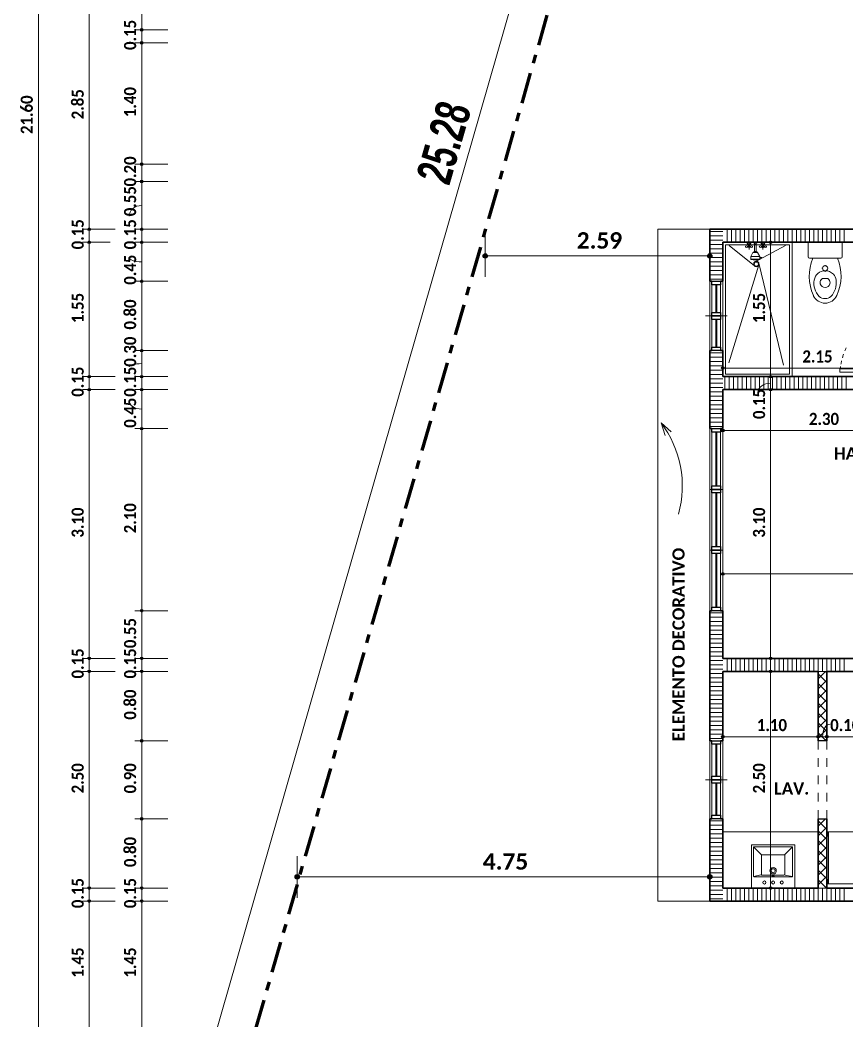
# Model space of a CAD drawing. Header units: metres. Extents: x -144 to 1000, y -717 to 29.
# Drawn here: x 773.58 to 783.11, y -569.41 to -557.86 of the extents above; entities that cross this region are included whole.
import ezdxf

# ---------------------------------------------------------------- set-up
doc = ezdxf.new("R2010")
doc.units = ezdxf.units.M
for name, pattern in [('Basculante', [0.11625, 0.075, -0.04125]), ('Dash Dot 3_16_', [0.595313, 0.357187, -0.119063, 0, -0.119063]), ('Derribado', [0.36, 0.24, -0.12])]:
    doc.linetypes.add(name, pattern=pattern)
doc.layers.get('0').update_dxf_attribs({"color": 1})
for name, color, linetype, lineweight in [('A-ANNO-DIMS', 1, 'Continuous', 9), ('A-DETL', 1, 'Continuous', 9), ('A-DETL-GENF', 1, 'Continuous', 9), ('A-DETL-MEDM', 1, 'Continuous', 30), ('A-DOOR', 1, 'Continuous', 9), ('A-FLOR', 2, 'Continuous', 9), ('A-GLAZ', 1, 'Continuous', 9), ('A-WALL', 4, 'Continuous', 9), ('G-ANNO-TEXT', 2, 'Continuous', 9), ('I-FURN', 2, 'Continuous', 9), ('P-SANR-FIXT', 1, 'Continuous', 9)]:
    doc.layers.add(name, color=color, linetype=linetype, lineweight=lineweight)
doc.layers.add('A-WALL-PATT', color=7, linetype='Continuous', lineweight=35, true_color=0x9c9c9c)
doc.styles.add('Britannic Bold_B_1', font='', dxfattribs={"width": 0.7, "height": 0.4})
doc.styles.add('Calibri_B', font='calibrib.ttf', dxfattribs={"height": 0.165})
doc.styles.add('Calibri_B_3', font='calibrib.ttf', dxfattribs={"height": 0.15})
doc.styles.add('Calibri_B_6', font='calibrib.ttf', dxfattribs={"width": 0.9})
doc.styles.get('Britannic Bold_B_1').set_extended_font_data('Britannic Bold', bold=True)

# ---------------------------------------------------------------- blocks, each defined once
blk = doc.blocks.new('G')
at = {"layer": 'A-ANNO-DIMS', "lineweight": 25}
h = blk.add_hatch(color=256, dxfattribs=at)
edge = h.paths.add_edge_path()
edge.add_arc((769.574, -501.469), 0.015, 0, 360)
h = blk.add_hatch(color=256, dxfattribs=at)
edge = h.paths.add_edge_path()
edge.add_arc((769.574, -501.469), 0.015, 0, 360)
h = blk.add_hatch(color=256, dxfattribs=at)
edge = h.paths.add_edge_path()
edge.add_arc((769.574, -501.619), 0.015, 0, 360)
h = blk.add_hatch(color=256, dxfattribs=at)
edge = h.paths.add_edge_path()
edge.add_arc((769.574, -501.619), 0.015, 0, 360)
h = blk.add_hatch(color=256, dxfattribs=at)
edge = h.paths.add_edge_path()
edge.add_arc((769.574, -503.019), 0.015, 0, 360)
h = blk.add_hatch(color=256, dxfattribs=at)
edge = h.paths.add_edge_path()
edge.add_arc((769.574, -503.019), 0.015, 0, 360)
h = blk.add_hatch(color=256, dxfattribs=at)
edge = h.paths.add_edge_path()
edge.add_arc((769.574, -503.219), 0.015, 0, 360)
h = blk.add_hatch(color=256, dxfattribs=at)
edge = h.paths.add_edge_path()
edge.add_arc((769.574, -503.219), 0.015, 0, 360)
h = blk.add_hatch(color=256, dxfattribs=at)
edge = h.paths.add_edge_path()
edge.add_arc((768.97, -503.769), 0.015, 0, 360)
h = blk.add_hatch(color=256, dxfattribs=at)
edge = h.paths.add_edge_path()
edge.add_arc((768.97, -503.769), 0.015, 0, 360)
h = blk.add_hatch(color=256, dxfattribs=at)
edge = h.paths.add_edge_path()
edge.add_arc((769.574, -503.769), 0.015, 0, 360)
h = blk.add_hatch(color=256, dxfattribs=at)
edge = h.paths.add_edge_path()
edge.add_arc((769.574, -503.769), 0.015, 0, 360)
h = blk.add_hatch(color=256, dxfattribs=at)
edge = h.paths.add_edge_path()
edge.add_arc((768.97, -503.919), 0.015, 0, 360)
h = blk.add_hatch(color=256, dxfattribs=at)
edge = h.paths.add_edge_path()
edge.add_arc((768.97, -503.919), 0.015, 0, 360)
h = blk.add_hatch(color=256, dxfattribs=at)
edge = h.paths.add_edge_path()
edge.add_arc((769.574, -503.919), 0.015, 0, 360)
h = blk.add_hatch(color=256, dxfattribs=at)
edge = h.paths.add_edge_path()
edge.add_arc((769.574, -503.919), 0.015, 0, 360)
h = blk.add_hatch(color=256, dxfattribs=at)
edge = h.paths.add_edge_path()
edge.add_arc((776.823, -503.919), 0.015, 0, 360)
at = {"layer": 'A-ANNO-DIMS', "lineweight": 25, "true_color": 0x0000ff}
h = blk.add_hatch(color=5, dxfattribs=at)
edge = h.paths.add_edge_path()
edge.add_arc((773.533, -504.076), 0.025, 0, 360)
h = blk.add_hatch(color=5, dxfattribs=at)
edge = h.paths.add_edge_path()
edge.add_arc((776.121, -504.076), 0.025, 0, 360)
at = {"layer": 'A-ANNO-DIMS', "lineweight": 25}
h = blk.add_hatch(color=256, dxfattribs=at)
edge = h.paths.add_edge_path()
edge.add_arc((769.574, -504.369), 0.015, 0, 360)
h = blk.add_hatch(color=256, dxfattribs=at)
edge = h.paths.add_edge_path()
edge.add_arc((769.574, -504.369), 0.015, 0, 360)
h = blk.add_hatch(color=256, dxfattribs=at)
edge = h.paths.add_edge_path()
edge.add_arc((769.574, -505.169), 0.015, 0, 360)
h = blk.add_hatch(color=256, dxfattribs=at)
edge = h.paths.add_edge_path()
edge.add_arc((769.574, -505.169), 0.015, 0, 360)
h = blk.add_hatch(color=256, dxfattribs=at)
edge = h.paths.add_edge_path()
edge.add_arc((776.271, -505.37), 0.015, 0, 360)
h = blk.add_hatch(color=256, dxfattribs=at)
edge = h.paths.add_edge_path()
edge.add_arc((768.97, -505.469), 0.015, 0, 360)
h = blk.add_hatch(color=256, dxfattribs=at)
edge = h.paths.add_edge_path()
edge.add_arc((768.97, -505.469), 0.015, 0, 360)
h = blk.add_hatch(color=256, dxfattribs=at)
edge = h.paths.add_edge_path()
edge.add_arc((769.574, -505.469), 0.015, 0, 360)
h = blk.add_hatch(color=256, dxfattribs=at)
edge = h.paths.add_edge_path()
edge.add_arc((769.574, -505.469), 0.015, 0, 360)
h = blk.add_hatch(color=256, dxfattribs=at)
edge = h.paths.add_edge_path()
edge.add_arc((776.823, -505.469), 0.015, 0, 360)
h = blk.add_hatch(color=256, dxfattribs=at)
edge = h.paths.add_edge_path()
edge.add_arc((776.823, -505.469), 0.015, 0, 360)
h = blk.add_hatch(color=256, dxfattribs=at)
edge = h.paths.add_edge_path()
edge.add_arc((768.97, -505.619), 0.015, 0, 360)
h = blk.add_hatch(color=256, dxfattribs=at)
edge = h.paths.add_edge_path()
edge.add_arc((768.97, -505.619), 0.015, 0, 360)
h = blk.add_hatch(color=256, dxfattribs=at)
edge = h.paths.add_edge_path()
edge.add_arc((769.574, -505.619), 0.015, 0, 360)
h = blk.add_hatch(color=256, dxfattribs=at)
edge = h.paths.add_edge_path()
edge.add_arc((769.574, -505.619), 0.015, 0, 360)
h = blk.add_hatch(color=256, dxfattribs=at)
edge = h.paths.add_edge_path()
edge.add_arc((776.823, -505.619), 0.015, 0, 360)
h = blk.add_hatch(color=256, dxfattribs=at)
edge = h.paths.add_edge_path()
edge.add_arc((776.823, -505.619), 0.015, 0, 360)
h = blk.add_hatch(color=256, dxfattribs=at)
edge = h.paths.add_edge_path()
edge.add_arc((769.574, -506.069), 0.015, 0, 360)
h = blk.add_hatch(color=256, dxfattribs=at)
edge = h.paths.add_edge_path()
edge.add_arc((769.574, -506.069), 0.015, 0, 360)
h = blk.add_hatch(color=256, dxfattribs=at)
edge = h.paths.add_edge_path()
edge.add_arc((776.271, -506.091), 0.015, 0, 360)
h = blk.add_hatch(color=256, dxfattribs=at)
edge = h.paths.add_edge_path()
edge.add_arc((776.271, -507.745), 0.015, 0, 360)
h = blk.add_hatch(color=256, dxfattribs=at)
edge = h.paths.add_edge_path()
edge.add_arc((769.574, -508.169), 0.015, 0, 360)
h = blk.add_hatch(color=256, dxfattribs=at)
edge = h.paths.add_edge_path()
edge.add_arc((769.574, -508.169), 0.015, 0, 360)
h = blk.add_hatch(color=256, dxfattribs=at)
edge = h.paths.add_edge_path()
edge.add_arc((768.97, -508.719), 0.015, 0, 360)
h = blk.add_hatch(color=256, dxfattribs=at)
edge = h.paths.add_edge_path()
edge.add_arc((768.97, -508.719), 0.015, 0, 360)
h = blk.add_hatch(color=256, dxfattribs=at)
edge = h.paths.add_edge_path()
edge.add_arc((769.574, -508.719), 0.015, 0, 360)
h = blk.add_hatch(color=256, dxfattribs=at)
edge = h.paths.add_edge_path()
edge.add_arc((769.574, -508.719), 0.015, 0, 360)
h = blk.add_hatch(color=256, dxfattribs=at)
edge = h.paths.add_edge_path()
edge.add_arc((776.823, -508.719), 0.015, 0, 360)
h = blk.add_hatch(color=256, dxfattribs=at)
edge = h.paths.add_edge_path()
edge.add_arc((768.97, -508.869), 0.015, 0, 360)
h = blk.add_hatch(color=256, dxfattribs=at)
edge = h.paths.add_edge_path()
edge.add_arc((768.97, -508.869), 0.015, 0, 360)
h = blk.add_hatch(color=256, dxfattribs=at)
edge = h.paths.add_edge_path()
edge.add_arc((769.574, -508.869), 0.015, 0, 360)
h = blk.add_hatch(color=256, dxfattribs=at)
edge = h.paths.add_edge_path()
edge.add_arc((769.574, -508.869), 0.015, 0, 360)
h = blk.add_hatch(color=256, dxfattribs=at)
edge = h.paths.add_edge_path()
edge.add_arc((776.823, -508.869), 0.015, 0, 360)
h = blk.add_hatch(color=256, dxfattribs=at)
edge = h.paths.add_edge_path()
edge.add_arc((776.271, -509.622), 0.015, 0, 360)
h = blk.add_hatch(color=256, dxfattribs=at)
edge = h.paths.add_edge_path()
edge.add_arc((777.371, -509.622), 0.015, 0, 360)
h = blk.add_hatch(color=256, dxfattribs=at)
edge = h.paths.add_edge_path()
edge.add_arc((777.371, -509.622), 0.015, 0, 360)
h = blk.add_hatch(color=256, dxfattribs=at)
edge = h.paths.add_edge_path()
edge.add_arc((777.471, -509.622), 0.015, 0, 360)
h = blk.add_hatch(color=256, dxfattribs=at)
edge = h.paths.add_edge_path()
edge.add_arc((777.471, -509.622), 0.015, 0, 360)
h = blk.add_hatch(color=256, dxfattribs=at)
edge = h.paths.add_edge_path()
edge.add_arc((769.574, -509.669), 0.015, 0, 360)
h = blk.add_hatch(color=256, dxfattribs=at)
edge = h.paths.add_edge_path()
edge.add_arc((769.574, -509.669), 0.015, 0, 360)
h = blk.add_hatch(color=256, dxfattribs=at)
edge = h.paths.add_edge_path()
edge.add_arc((769.574, -510.569), 0.015, 0, 360)
h = blk.add_hatch(color=256, dxfattribs=at)
edge = h.paths.add_edge_path()
edge.add_arc((769.574, -510.569), 0.015, 0, 360)
at = {"layer": 'A-ANNO-DIMS', "lineweight": 25, "true_color": 0x0000ff}
h = blk.add_hatch(color=5, dxfattribs=at)
edge = h.paths.add_edge_path()
edge.add_arc((771.366, -511.239), 0.025, 0, 360)
h = blk.add_hatch(color=5, dxfattribs=at)
edge = h.paths.add_edge_path()
edge.add_arc((776.121, -511.239), 0.025, 0, 360)
at = {"layer": 'A-ANNO-DIMS', "lineweight": 25}
h = blk.add_hatch(color=256, dxfattribs=at)
edge = h.paths.add_edge_path()
edge.add_arc((768.97, -511.368), 0.015, 0, 360)
h = blk.add_hatch(color=256, dxfattribs=at)
edge = h.paths.add_edge_path()
edge.add_arc((768.97, -511.368), 0.015, 0, 360)
h = blk.add_hatch(color=256, dxfattribs=at)
edge = h.paths.add_edge_path()
edge.add_arc((769.574, -511.368), 0.015, 0, 360)
h = blk.add_hatch(color=256, dxfattribs=at)
edge = h.paths.add_edge_path()
edge.add_arc((769.574, -511.368), 0.015, 0, 360)
h = blk.add_hatch(color=256, dxfattribs=at)
edge = h.paths.add_edge_path()
edge.add_arc((776.823, -511.368), 0.015, 0, 360)
h = blk.add_hatch(color=256, dxfattribs=at)
edge = h.paths.add_edge_path()
edge.add_arc((768.97, -511.518), 0.015, 0, 360)
h = blk.add_hatch(color=256, dxfattribs=at)
edge = h.paths.add_edge_path()
edge.add_arc((768.97, -511.518), 0.015, 0, 360)
h = blk.add_hatch(color=256, dxfattribs=at)
edge = h.paths.add_edge_path()
edge.add_arc((769.574, -511.518), 0.015, 0, 360)
h = blk.add_hatch(color=256, dxfattribs=at)
edge = h.paths.add_edge_path()
edge.add_arc((769.574, -511.518), 0.015, 0, 360)
at = {"layer": 'A-ANNO-DIMS', "color": 5, "true_color": 0x0000ff}
for p, q in [((769.894, -514.89), (776.875, -490.599)), ((773.533, -504.076), (773.533, -503.836)), ((776.121, -504.076), (776.121, -503.836)), ((773.533, -504.076), (776.121, -504.076)), ((773.533, -504.076), (773.533, -504.316)), ((776.121, -504.076), (776.121, -504.316)), ((771.366, -511.239), (771.366, -510.999)), ((776.121, -511.239), (776.121, -510.999)), ((771.366, -511.239), (776.121, -511.239)), ((771.366, -511.239), (771.366, -511.479)), ((776.121, -511.239), (776.121, -511.479))]:
    blk.add_line(p, q, dxfattribs=at)
at = {"layer": 'A-ANNO-DIMS'}
for p, q in [((768.383, -513.269), (768.383, -491.67)), ((768.97, -500.918), (768.97, -503.769)), ((769.574, -501.469), (769.574, -500.918)), ((769.574, -501.469), (769.494, -501.469)), ((769.574, -501.469), (769.494, -501.469)), ((769.574, -501.619), (769.574, -501.469)), ((769.574, -501.469), (769.874, -501.469)), ((769.574, -501.469), (769.874, -501.469)), ((769.574, -501.619), (769.494, -501.619)), ((769.574, -501.619), (769.494, -501.619)), ((769.574, -503.019), (769.574, -501.619)), ((769.574, -501.619), (769.874, -501.619)), ((769.574, -501.619), (769.874, -501.619)), ((769.574, -503.019), (769.494, -503.019)), ((769.574, -503.019), (769.494, -503.019)), ((769.574, -503.219), (769.574, -503.019)), ((769.574, -503.019), (769.874, -503.019)), ((769.574, -503.019), (769.874, -503.019)), ((769.574, -503.219), (769.494, -503.219)), ((769.574, -503.219), (769.494, -503.219)), ((769.574, -503.769), (769.574, -503.219)), ((769.574, -503.219), (769.874, -503.219)), ((769.574, -503.219), (769.874, -503.219)), ((768.97, -503.769), (768.89, -503.769)), ((768.97, -503.769), (768.89, -503.769)), ((768.97, -503.769), (769.27, -503.769)), ((768.97, -503.769), (768.97, -503.919)), ((768.97, -503.769), (769.27, -503.769)), ((769.574, -503.769), (769.494, -503.769)), ((769.574, -503.769), (769.494, -503.769)), ((769.574, -503.919), (769.574, -503.769)), ((769.574, -503.769), (769.874, -503.769)), ((769.574, -503.769), (769.874, -503.769)), ((768.97, -503.919), (768.89, -503.919)), ((768.97, -503.919), (768.89, -503.919)), ((768.97, -503.919), (768.97, -505.469)), ((769.574, -503.919), (769.494, -503.919)), ((769.574, -503.919), (769.494, -503.919)), ((769.574, -504.369), (769.574, -503.919)), ((769.574, -503.919), (769.874, -503.919)), ((769.574, -503.919), (769.874, -503.919)), ((776.823, -503.919), (776.743, -503.919)), ((776.823, -503.919), (776.823, -505.469)), ((776.823, -503.919), (777.123, -503.919)), ((769.574, -504.369), (769.494, -504.369)), ((769.574, -504.369), (769.494, -504.369)), ((769.574, -505.169), (769.574, -504.369)), ((769.574, -504.369), (769.874, -504.369)), ((769.574, -504.369), (769.874, -504.369)), ((769.574, -505.169), (769.494, -505.169)), ((769.574, -505.169), (769.494, -505.169)), ((769.574, -505.469), (769.574, -505.169)), ((769.574, -505.169), (769.874, -505.169)), ((769.574, -505.169), (769.874, -505.169)), ((768.97, -505.469), (768.89, -505.469)), ((768.97, -505.469), (768.89, -505.469)), ((768.97, -505.469), (769.27, -505.469)), ((768.97, -505.469), (768.97, -505.619)), ((768.97, -505.469), (769.27, -505.469)), ((769.574, -505.469), (769.494, -505.469)), ((769.574, -505.469), (769.494, -505.469)), ((769.574, -505.619), (769.574, -505.469)), ((769.574, -505.469), (769.874, -505.469)), ((769.574, -505.469), (769.874, -505.469)), ((776.271, -505.37), (778.42, -505.37)), ((776.271, -505.37), (776.271, -505.45)), ((776.823, -505.469), (776.743, -505.469)), ((776.823, -505.469), (776.743, -505.469)), ((776.823, -505.469), (777.123, -505.469)), ((776.823, -505.469), (776.823, -505.619)), ((776.823, -505.469), (777.123, -505.469)), ((768.97, -505.619), (768.89, -505.619)), ((768.97, -505.619), (768.89, -505.619)), ((768.97, -505.619), (769.27, -505.619)), ((768.97, -505.619), (768.97, -508.719)), ((768.97, -505.619), (769.27, -505.619)), ((769.574, -505.619), (769.494, -505.619)), ((769.574, -505.619), (769.494, -505.619)), ((769.574, -506.069), (769.574, -505.619)), ((769.574, -505.619), (769.874, -505.619)), ((769.574, -505.619), (769.874, -505.619)), ((776.823, -505.619), (776.743, -505.619)), ((776.823, -505.619), (776.743, -505.619)), ((776.823, -505.619), (777.123, -505.619)), ((776.823, -505.619), (776.823, -508.719)), ((776.823, -505.619), (777.123, -505.619)), ((776.271, -506.091), (776.271, -505.791)), ((769.574, -506.069), (769.494, -506.069)), ((769.574, -506.069), (769.494, -506.069)), ((769.574, -508.169), (769.574, -506.069)), ((769.574, -506.069), (769.874, -506.069)), ((769.574, -506.069), (769.874, -506.069)), ((776.271, -506.091), (778.57, -506.091)), ((776.271, -506.091), (776.271, -506.171)), ((776.271, -507.745), (776.271, -507.445)), ((776.271, -507.745), (780.47, -507.745)), ((776.271, -507.745), (776.271, -507.825)), ((769.574, -508.169), (769.494, -508.169)), ((769.574, -508.169), (769.494, -508.169)), ((769.574, -508.719), (769.574, -508.169)), ((769.574, -508.169), (769.874, -508.169)), ((769.574, -508.169), (769.874, -508.169)), ((768.97, -508.719), (768.89, -508.719)), ((768.97, -508.719), (768.89, -508.719)), ((768.97, -508.719), (769.27, -508.719)), ((768.97, -508.719), (768.97, -508.869)), ((768.97, -508.719), (769.27, -508.719)), ((769.574, -508.719), (769.494, -508.719)), ((769.574, -508.719), (769.494, -508.719)), ((769.574, -508.869), (769.574, -508.719)), ((769.574, -508.719), (769.874, -508.719)), ((769.574, -508.719), (769.874, -508.719)), ((776.823, -508.719), (776.743, -508.719)), ((776.823, -508.719), (777.123, -508.719)), ((768.97, -508.869), (768.89, -508.869)), ((768.97, -508.869), (768.89, -508.869)), ((768.97, -508.869), (769.27, -508.869)), ((768.97, -508.869), (768.97, -511.368)), ((768.97, -508.869), (769.27, -508.869)), ((769.574, -508.869), (769.494, -508.869)), ((769.574, -508.869), (769.494, -508.869)), ((769.574, -509.669), (769.574, -508.869)), ((769.574, -508.869), (769.874, -508.869)), ((769.574, -508.869), (769.874, -508.869)), ((776.823, -508.869), (776.523, -508.869)), ((776.823, -511.368), (776.823, -508.869)), ((776.823, -508.869), (776.903, -508.869)), ((776.271, -509.622), (776.271, -509.322)), ((777.371, -509.622), (777.371, -509.322)), ((777.371, -509.622), (777.371, -509.322)), ((777.471, -509.622), (777.471, -509.322)), ((777.471, -509.622), (777.471, -509.322)), ((776.271, -509.622), (777.371, -509.622)), ((776.271, -509.622), (776.271, -509.702)), ((777.371, -509.622), (777.371, -509.702)), ((777.371, -509.622), (777.471, -509.622)), ((777.371, -509.622), (777.371, -509.702)), ((777.471, -509.622), (777.471, -509.702)), ((777.471, -509.622), (780.47, -509.622)), ((777.471, -509.622), (777.471, -509.702)), ((769.574, -509.669), (769.494, -509.669)), ((769.574, -509.669), (769.494, -509.669)), ((769.574, -510.569), (769.574, -509.669)), ((769.574, -509.669), (769.874, -509.669)), ((769.574, -509.669), (769.874, -509.669)), ((769.574, -510.569), (769.494, -510.569)), ((769.574, -510.569), (769.494, -510.569)), ((769.574, -511.368), (769.574, -510.569)), ((769.574, -510.569), (769.874, -510.569)), ((769.574, -510.569), (769.874, -510.569)), ((768.97, -511.368), (768.89, -511.368)), ((768.97, -511.368), (768.89, -511.368)), ((768.97, -511.368), (769.27, -511.368)), ((768.97, -511.368), (768.97, -511.518)), ((768.97, -511.368), (769.27, -511.368)), ((769.574, -511.368), (769.494, -511.368)), ((769.574, -511.368), (769.494, -511.368)), ((769.574, -511.518), (769.574, -511.368)), ((769.574, -511.368), (769.874, -511.368)), ((769.574, -511.368), (769.874, -511.368)), ((776.823, -511.368), (776.523, -511.368)), ((776.823, -511.368), (776.903, -511.368)), ((768.97, -511.518), (768.89, -511.518)), ((768.97, -511.518), (768.89, -511.518)), ((768.97, -511.518), (769.27, -511.518)), ((768.97, -511.518), (768.97, -512.969)), ((768.97, -511.518), (769.27, -511.518)), ((769.574, -511.518), (769.494, -511.518)), ((769.574, -511.518), (769.494, -511.518)), ((769.574, -512.969), (769.574, -511.518)), ((769.574, -511.518), (769.874, -511.518)), ((769.574, -511.518), (769.874, -511.518))]:
    blk.add_line(p, q, dxfattribs=at)
at = {"layer": 'A-ANNO-DIMS', "linetype": 'Derribado'}
for p, q in [((768.97, -503.919), (769.27, -503.919)), ((768.97, -503.919), (769.27, -503.919)), ((776.271, -505.37), (776.271, -505.07))]:
    blk.add_line(p, q, dxfattribs=at)
at = {"layer": 'A-ANNO-DIMS', "lineweight": 25}
for centre in [(769.574, -501.469), (769.574, -501.469), (769.574, -501.619), (769.574, -501.619), (769.574, -503.019), (769.574, -503.019), (769.574, -503.219), (769.574, -503.219), (768.97, -503.769), (768.97, -503.769), (769.574, -503.769), (769.574, -503.769), (768.97, -503.919), (768.97, -503.919), (769.574, -503.919), (769.574, -503.919), (776.823, -503.919), (769.574, -504.369), (769.574, -504.369), (769.574, -505.169), (769.574, -505.169), (776.271, -505.37), (768.97, -505.469), (768.97, -505.469), (769.574, -505.469), (769.574, -505.469), (776.823, -505.469), (776.823, -505.469), (768.97, -505.619), (768.97, -505.619), (769.574, -505.619), (769.574, -505.619), (776.823, -505.619), (776.823, -505.619), (769.574, -506.069), (769.574, -506.069), (776.271, -506.091), (776.271, -507.745), (769.574, -508.169), (769.574, -508.169), (768.97, -508.719), (768.97, -508.719), (769.574, -508.719), (769.574, -508.719), (776.823, -508.719), (768.97, -508.869), (768.97, -508.869), (769.574, -508.869), (769.574, -508.869), (776.823, -508.869), (776.271, -509.622), (777.371, -509.622), (777.371, -509.622), (777.471, -509.622), (777.471, -509.622), (769.574, -509.669), (769.574, -509.669), (769.574, -510.569), (769.574, -510.569), (768.97, -511.368), (768.97, -511.368), (769.574, -511.368), (769.574, -511.368), (776.823, -511.368), (768.97, -511.518), (768.97, -511.518), (769.574, -511.518), (769.574, -511.518)]:
    blk.add_circle(centre, 0.015, dxfattribs=at)
at = {"layer": 'A-ANNO-DIMS', "color": 5, "lineweight": 25, "true_color": 0x0000ff}
for centre in [(773.533, -504.076), (776.121, -504.076), (771.366, -511.239), (776.121, -511.239)]:
    blk.add_circle(centre, 0.025, dxfattribs=at)
at = {"layer": 'A-ANNO-DIMS'}
for centre, major_axis, ratio, start_param, end_param in [((769.574, -503.619), (0.145, 0), 0.857554, 1.570796, 3.141593), ((769.574, -504.095), (0.145, 0), 0.337647, 3.141593, 4.712389), ((769.574, -505.355), (0.145, 0), 0.247833, 1.570796, 3.141593), ((776.823, -505.644), (0.145, 0), 0.687152, 1.570796, 3.141593), ((769.574, -505.745), (0.145, 0), 0.681905, 3.141593, 4.712389), ((777.509, -509.622), (0, 0.145), 0.608317, 0, 1.570796)]:
    blk.add_ellipse(centre, major_axis=major_axis, ratio=ratio, start_param=start_param, end_param=end_param, dxfattribs=at)
at = {"layer": 'A-DETL', "color": 7, "linetype": 'Dash Dot 3_16_', "lineweight": 70}
blk.add_line((770.31, -515.01), (777.29, -490.718), dxfattribs=at)
at = {"layer": 'A-DETL', "color": 253, "true_color": 0xb6b6b6}
for p, q in [((773.533, -503.769), (773.533, -503.869)), ((771.366, -511.328), (771.366, -511.428)), ((771.366, -511.328), (771.366, -511.428)), ((771.366, -511.328), (771.366, -511.428)), ((771.366, -511.328), (771.366, -511.428))]:
    blk.add_line(p, q, dxfattribs=at)
at = {"layer": 'A-DETL-GENF', "lineweight": 25}
for p, q in [((776.146, -504.369), (776.246, -504.369)), ((776.146, -504.409), (776.146, -504.369)), ((776.246, -504.409), (776.146, -504.409)), ((776.246, -504.369), (776.246, -504.409)), ((776.146, -504.729), (776.246, -504.729)), ((776.146, -504.769), (776.146, -504.729)), ((776.146, -504.769), (776.246, -504.769)), ((776.146, -504.809), (776.146, -504.769)), ((776.246, -504.769), (776.146, -504.769)), ((776.246, -504.729), (776.246, -504.769)), ((776.246, -504.769), (776.246, -504.809)), ((776.246, -504.809), (776.146, -504.809)), ((776.146, -505.129), (776.246, -505.129)), ((776.146, -505.169), (776.146, -505.129)), ((776.246, -505.129), (776.246, -505.169)), ((776.246, -505.169), (776.146, -505.169)), ((776.146, -506.109), (776.146, -506.069)), ((776.146, -506.069), (776.246, -506.069)), ((776.246, -506.109), (776.146, -506.109)), ((776.246, -506.069), (776.246, -506.109)), ((776.146, -506.769), (776.146, -506.729)), ((776.146, -506.729), (776.246, -506.729)), ((776.246, -506.729), (776.246, -506.769)), ((776.146, -506.809), (776.146, -506.769)), ((776.146, -506.769), (776.246, -506.769)), ((776.246, -506.769), (776.146, -506.769)), ((776.246, -506.809), (776.146, -506.809)), ((776.246, -506.769), (776.246, -506.809)), ((776.146, -507.469), (776.146, -507.429)), ((776.146, -507.429), (776.246, -507.429)), ((776.246, -507.429), (776.246, -507.469)), ((776.246, -507.469), (776.146, -507.469)), ((776.146, -507.509), (776.146, -507.469)), ((776.146, -507.469), (776.246, -507.469)), ((776.246, -507.509), (776.146, -507.509)), ((776.246, -507.469), (776.246, -507.509)), ((776.146, -508.169), (776.146, -508.129)), ((776.146, -508.129), (776.246, -508.129)), ((776.246, -508.129), (776.246, -508.169)), ((776.246, -508.169), (776.146, -508.169)), ((776.146, -509.709), (776.146, -509.669)), ((776.146, -509.669), (776.246, -509.669)), ((776.246, -509.709), (776.146, -509.709)), ((776.246, -509.669), (776.246, -509.709)), ((776.146, -510.119), (776.146, -510.079)), ((776.146, -510.079), (776.246, -510.079)), ((776.246, -510.079), (776.246, -510.119)), ((776.246, -510.119), (776.146, -510.119)), ((776.146, -510.159), (776.146, -510.119)), ((776.146, -510.119), (776.246, -510.119)), ((776.246, -510.159), (776.146, -510.159)), ((776.246, -510.119), (776.246, -510.159)), ((776.146, -510.569), (776.146, -510.529)), ((776.146, -510.529), (776.246, -510.529)), ((776.246, -510.529), (776.246, -510.569)), ((776.246, -510.569), (776.146, -510.569))]:
    blk.add_line(p, q, dxfattribs=at)
at = {"layer": 'A-DETL-GENF'}
for p, q in [((776.146, -504.409), (776.146, -504.729)), ((776.191, -504.409), (776.191, -504.729)), ((776.201, -504.409), (776.201, -504.729)), ((776.246, -504.409), (776.246, -504.729)), ((776.146, -504.809), (776.146, -505.129)), ((776.191, -504.809), (776.191, -505.129)), ((776.201, -504.809), (776.201, -505.129)), ((776.246, -504.809), (776.246, -505.129)), ((776.146, -506.729), (776.146, -506.109)), ((776.191, -506.729), (776.191, -506.109)), ((776.201, -506.729), (776.201, -506.109)), ((776.246, -506.729), (776.246, -506.109)), ((776.146, -507.429), (776.146, -506.809)), ((776.191, -507.429), (776.191, -506.809)), ((776.201, -507.429), (776.201, -506.809)), ((776.246, -507.429), (776.246, -506.809)), ((776.146, -508.129), (776.146, -507.509)), ((776.191, -508.129), (776.191, -507.509)), ((776.201, -508.129), (776.201, -507.509)), ((776.246, -508.129), (776.246, -507.509)), ((776.146, -510.079), (776.146, -509.709)), ((776.191, -510.079), (776.191, -509.709)), ((776.201, -510.079), (776.201, -509.709)), ((776.246, -510.079), (776.246, -509.709)), ((776.146, -510.529), (776.146, -510.159)), ((776.191, -510.529), (776.191, -510.159)), ((776.201, -510.529), (776.201, -510.159)), ((776.246, -510.529), (776.246, -510.159))]:
    blk.add_line(p, q, dxfattribs=at)
at = {"layer": 'A-DETL-GENF', "linetype": 'Basculante'}
for p, q in [((777.371, -509.669), (777.371, -510.569)), ((777.471, -510.569), (777.471, -509.669))]:
    blk.add_line(p, q, dxfattribs=at)
at = {"layer": 'A-DETL-MEDM'}
for p, q in [((777.471, -509.669), (777.371, -509.669)), ((777.371, -510.569), (777.471, -510.569))]:
    blk.add_line(p, q, dxfattribs=at)
at = {"layer": 'A-DOOR', "lineweight": 15}
for p, q in [((777.62, -505.379), (777.62, -505.419)), ((778.4, -505.379), (777.62, -505.379)), ((778.41, -505.419), (777.62, -505.419))]:
    blk.add_line(p, q, dxfattribs=at)
at = {"layer": 'A-DOOR'}
for start, end in [(161.1143, 164.1684), (155.4451, 158.2717), (171.55, 173.5406), (166.8489, 169.7418), (166.8489, 169.7418)]:
    blk.add_arc((778.42, -505.469), 0.8, start, end, dxfattribs=at)
at = {"layer": 'A-FLOR'}
blk.add_line((777.371, -510.718), (776.271, -510.718), dxfattribs=at)
at = {"layer": 'A-GLAZ'}
for p, q in [((776.246, -504.369), (776.146, -504.369)), ((776.146, -504.369), (776.146, -504.769)), ((776.246, -504.769), (776.246, -504.369)), ((776.071, -504.769), (776.321, -504.769)), ((776.246, -504.769), (776.146, -504.769)), ((776.146, -504.769), (776.146, -505.169)), ((776.246, -504.769), (776.146, -504.769)), ((776.246, -505.169), (776.246, -504.769)), ((776.246, -505.169), (776.146, -505.169)), ((776.146, -506.069), (776.246, -506.069)), ((776.146, -506.069), (776.146, -506.769)), ((776.246, -506.769), (776.246, -506.069)), ((776.271, -506.769), (776.121, -506.769)), ((776.146, -506.769), (776.246, -506.769)), ((776.146, -506.769), (776.146, -507.469)), ((776.146, -506.769), (776.246, -506.769)), ((776.246, -507.469), (776.246, -506.769)), ((776.271, -507.469), (776.121, -507.469)), ((776.146, -507.469), (776.246, -507.469)), ((776.146, -507.469), (776.246, -507.469)), ((776.146, -507.469), (776.146, -508.169)), ((776.246, -508.169), (776.246, -507.469)), ((776.146, -508.169), (776.246, -508.169)), ((776.146, -509.669), (776.246, -509.669)), ((776.146, -509.669), (776.146, -510.119)), ((776.246, -510.119), (776.246, -509.669)), ((776.321, -510.119), (776.071, -510.119)), ((776.146, -510.119), (776.246, -510.119)), ((776.146, -510.119), (776.246, -510.119)), ((776.146, -510.119), (776.146, -510.569)), ((776.246, -510.569), (776.246, -510.119)), ((776.146, -510.569), (776.246, -510.569))]:
    blk.add_line(p, q, dxfattribs=at)
at = {"layer": 'A-WALL'}
for p, q in [((776.121, -503.768), (775.521, -503.768)), ((775.521, -503.768), (775.521, -511.518)), ((776.121, -505.169), (776.121, -504.369)), ((776.271, -504.369), (776.271, -505.169)), ((776.121, -508.169), (776.121, -506.069)), ((776.271, -506.069), (776.271, -508.169)), ((777.471, -508.869), (777.371, -508.869)), ((776.121, -510.569), (776.121, -509.669)), ((776.271, -509.669), (776.271, -510.569)), ((777.371, -511.368), (777.471, -511.368)), ((775.521, -511.518), (776.121, -511.518))]:
    blk.add_line(p, q, dxfattribs=at)
at = {"layer": 'A-WALL', "lineweight": 35}
for p, q in [((776.121, -503.769), (776.121, -504.369)), ((778.071, -503.769), (776.121, -503.769)), ((776.271, -504.369), (776.271, -503.919)), ((776.271, -503.919), (778.071, -503.919)), ((776.121, -504.369), (776.146, -504.369)), ((776.246, -504.369), (776.271, -504.369)), ((776.121, -505.169), (776.121, -506.069)), ((776.146, -505.169), (776.121, -505.169)), ((776.271, -505.169), (776.246, -505.169)), ((776.271, -505.469), (776.271, -505.169)), ((778.57, -505.469), (776.271, -505.469)), ((776.271, -506.069), (776.271, -505.619)), ((776.271, -505.619), (778.57, -505.619)), ((776.121, -506.069), (776.146, -506.069)), ((776.246, -506.069), (776.271, -506.069)), ((776.121, -508.169), (776.121, -509.669)), ((776.146, -508.169), (776.121, -508.169)), ((776.271, -508.169), (776.246, -508.169)), ((776.271, -508.719), (776.271, -508.169)), ((780.47, -508.719), (776.271, -508.719)), ((776.271, -509.669), (776.271, -508.869)), ((776.271, -508.869), (777.371, -508.869)), ((777.371, -508.869), (777.371, -509.669)), ((777.471, -508.869), (780.47, -508.869)), ((777.471, -509.669), (777.471, -508.869)), ((776.121, -509.669), (776.146, -509.669)), ((776.246, -509.669), (776.271, -509.669)), ((776.121, -510.569), (776.121, -511.518)), ((776.146, -510.569), (776.121, -510.569)), ((776.271, -510.569), (776.246, -510.569)), ((776.271, -511.368), (776.271, -510.569)), ((777.371, -510.569), (777.371, -511.368)), ((777.471, -511.368), (777.471, -510.569)), ((777.371, -511.368), (776.271, -511.368)), ((778.071, -511.368), (777.471, -511.368)), ((776.121, -511.518), (778.071, -511.518))]:
    blk.add_line(p, q, dxfattribs=at)
at = {"layer": 'A-WALL-PATT', "color": 8, "lineweight": 5, "true_color": 0x727272}
for p, q in [((776.271, -503.794), (776.121, -503.794)), ((776.271, -503.844), (776.121, -503.844)), ((776.32, -503.769), (776.32, -503.919)), ((776.37, -503.769), (776.37, -503.919)), ((776.42, -503.769), (776.42, -503.919)), ((776.47, -503.769), (776.47, -503.919)), ((776.52, -503.769), (776.52, -503.919)), ((776.57, -503.769), (776.57, -503.919)), ((776.62, -503.769), (776.62, -503.919)), ((776.67, -503.769), (776.67, -503.919)), ((776.72, -503.769), (776.72, -503.919)), ((776.77, -503.769), (776.77, -503.919)), ((776.82, -503.769), (776.82, -503.919)), ((776.87, -503.769), (776.87, -503.919)), ((776.92, -503.769), (776.92, -503.919)), ((776.97, -503.769), (776.97, -503.919)), ((777.02, -503.769), (777.02, -503.919)), ((777.07, -503.769), (777.07, -503.919)), ((777.12, -503.769), (777.12, -503.919)), ((777.17, -503.769), (777.17, -503.919)), ((777.22, -503.769), (777.22, -503.919)), ((777.27, -503.769), (777.27, -503.919)), ((777.32, -503.769), (777.32, -503.919)), ((777.37, -503.769), (777.37, -503.919)), ((777.42, -503.769), (777.42, -503.919)), ((777.47, -503.769), (777.47, -503.919)), ((777.52, -503.769), (777.52, -503.919)), ((777.57, -503.769), (777.57, -503.919)), ((777.62, -503.769), (777.62, -503.919)), ((777.67, -503.769), (777.67, -503.919)), ((776.271, -503.894), (776.121, -503.894)), ((776.271, -503.944), (776.121, -503.944)), ((776.271, -503.994), (776.121, -503.994)), ((776.271, -504.044), (776.121, -504.044)), ((776.271, -504.094), (776.121, -504.094)), ((776.271, -504.144), (776.121, -504.144)), ((776.271, -504.194), (776.121, -504.194)), ((776.271, -504.244), (776.121, -504.244)), ((776.271, -504.294), (776.121, -504.294)), ((776.271, -504.344), (776.121, -504.344)), ((776.271, -505.194), (776.121, -505.194)), ((776.271, -505.244), (776.121, -505.244)), ((776.271, -505.294), (776.121, -505.294)), ((776.271, -505.344), (776.121, -505.344)), ((776.271, -505.394), (776.121, -505.394)), ((776.271, -505.444), (776.121, -505.444)), ((776.295, -505.469), (776.295, -505.619)), ((776.345, -505.469), (776.345, -505.619)), ((776.395, -505.469), (776.395, -505.619)), ((776.445, -505.469), (776.445, -505.619)), ((776.495, -505.469), (776.495, -505.619)), ((776.545, -505.469), (776.545, -505.619)), ((776.595, -505.469), (776.595, -505.619)), ((776.645, -505.469), (776.645, -505.619)), ((776.695, -505.469), (776.695, -505.619)), ((776.745, -505.469), (776.745, -505.619)), ((776.795, -505.469), (776.795, -505.619)), ((776.845, -505.469), (776.845, -505.619)), ((776.895, -505.469), (776.895, -505.619)), ((776.945, -505.469), (776.945, -505.619)), ((776.995, -505.469), (776.995, -505.619)), ((777.045, -505.469), (777.045, -505.619)), ((777.095, -505.469), (777.095, -505.619)), ((777.145, -505.469), (777.145, -505.619)), ((777.195, -505.469), (777.195, -505.619)), ((777.245, -505.469), (777.245, -505.619)), ((777.295, -505.469), (777.295, -505.619)), ((777.345, -505.469), (777.345, -505.619)), ((777.395, -505.469), (777.395, -505.619)), ((777.445, -505.469), (777.445, -505.619)), ((777.495, -505.469), (777.495, -505.619)), ((777.545, -505.469), (777.545, -505.619)), ((777.595, -505.469), (777.595, -505.619)), ((777.645, -505.469), (777.645, -505.619)), ((777.695, -505.469), (777.695, -505.619)), ((776.271, -505.494), (776.121, -505.494)), ((776.271, -505.544), (776.121, -505.544)), ((776.271, -505.594), (776.121, -505.594)), ((776.271, -505.644), (776.121, -505.644)), ((776.271, -505.694), (776.121, -505.694)), ((776.271, -505.744), (776.121, -505.744)), ((776.271, -505.794), (776.121, -505.794)), ((776.271, -505.844), (776.121, -505.844)), ((776.271, -505.894), (776.121, -505.894)), ((776.271, -505.944), (776.121, -505.944)), ((776.271, -505.994), (776.121, -505.994)), ((776.271, -506.044), (776.121, -506.044)), ((776.271, -508.194), (776.121, -508.194)), ((776.271, -508.244), (776.121, -508.244)), ((776.271, -508.294), (776.121, -508.294)), ((776.271, -508.344), (776.121, -508.344)), ((776.271, -508.394), (776.121, -508.394)), ((776.271, -508.444), (776.121, -508.444)), ((776.271, -508.494), (776.121, -508.494)), ((776.271, -508.544), (776.121, -508.544)), ((776.271, -508.594), (776.121, -508.594)), ((776.271, -508.644), (776.121, -508.644)), ((776.271, -508.694), (776.121, -508.694)), ((776.271, -508.744), (776.121, -508.744)), ((776.271, -508.794), (776.121, -508.794)), ((776.32, -508.869), (776.32, -508.719)), ((776.37, -508.869), (776.37, -508.719)), ((776.42, -508.869), (776.42, -508.719)), ((776.47, -508.869), (776.47, -508.719)), ((776.52, -508.869), (776.52, -508.719)), ((776.57, -508.869), (776.57, -508.719)), ((776.62, -508.869), (776.62, -508.719)), ((776.67, -508.869), (776.67, -508.719)), ((776.72, -508.869), (776.72, -508.719)), ((776.77, -508.869), (776.77, -508.719)), ((776.82, -508.869), (776.82, -508.719)), ((776.87, -508.869), (776.87, -508.719)), ((776.92, -508.869), (776.92, -508.719)), ((776.97, -508.869), (776.97, -508.719)), ((777.02, -508.869), (777.02, -508.719)), ((777.07, -508.869), (777.07, -508.719)), ((777.12, -508.869), (777.12, -508.719)), ((777.17, -508.869), (777.17, -508.719)), ((777.22, -508.869), (777.22, -508.719)), ((777.27, -508.869), (777.27, -508.719)), ((777.32, -508.869), (777.32, -508.719)), ((777.37, -508.869), (777.37, -508.719)), ((777.42, -508.869), (777.42, -508.719)), ((777.47, -508.869), (777.47, -508.719)), ((777.52, -508.869), (777.52, -508.719)), ((777.57, -508.869), (777.57, -508.719)), ((777.62, -508.869), (777.62, -508.719)), ((777.67, -508.869), (777.67, -508.719)), ((776.271, -508.844), (776.121, -508.844)), ((776.271, -508.894), (776.121, -508.894)), ((776.271, -508.944), (776.121, -508.944)), ((776.271, -508.994), (776.121, -508.994)), ((776.271, -509.044), (776.121, -509.044)), ((776.271, -509.094), (776.121, -509.094)), ((776.271, -509.144), (776.121, -509.144)), ((776.271, -509.194), (776.121, -509.194)), ((776.271, -509.244), (776.121, -509.244)), ((776.271, -509.294), (776.121, -509.294)), ((776.271, -509.344), (776.121, -509.344)), ((776.271, -509.394), (776.121, -509.394)), ((776.271, -509.444), (776.121, -509.444)), ((776.271, -509.494), (776.121, -509.494)), ((776.271, -509.544), (776.121, -509.544)), ((776.271, -509.594), (776.121, -509.594)), ((776.271, -509.644), (776.121, -509.644)), ((776.271, -510.594), (776.121, -510.594)), ((776.271, -510.644), (776.121, -510.644)), ((776.271, -510.694), (776.121, -510.694)), ((776.271, -510.744), (776.121, -510.744)), ((776.271, -510.794), (776.121, -510.794)), ((776.271, -510.844), (776.121, -510.844)), ((776.271, -510.894), (776.121, -510.894)), ((776.271, -510.944), (776.121, -510.944)), ((776.271, -510.994), (776.121, -510.994)), ((776.271, -511.044), (776.121, -511.044)), ((776.271, -511.094), (776.121, -511.094)), ((776.271, -511.144), (776.121, -511.144)), ((776.271, -511.194), (776.121, -511.194)), ((776.271, -511.244), (776.121, -511.244)), ((776.271, -511.294), (776.121, -511.294)), ((776.271, -511.344), (776.121, -511.344)), ((776.271, -511.394), (776.121, -511.394)), ((776.271, -511.444), (776.121, -511.444)), ((776.32, -511.518), (776.32, -511.368)), ((776.37, -511.518), (776.37, -511.368)), ((776.42, -511.518), (776.42, -511.368)), ((776.47, -511.518), (776.47, -511.368)), ((776.52, -511.518), (776.52, -511.368)), ((776.57, -511.518), (776.57, -511.368)), ((776.62, -511.518), (776.62, -511.368)), ((776.67, -511.518), (776.67, -511.368)), ((776.72, -511.518), (776.72, -511.368)), ((776.77, -511.518), (776.77, -511.368)), ((776.82, -511.518), (776.82, -511.368)), ((776.87, -511.518), (776.87, -511.368)), ((776.92, -511.518), (776.92, -511.368)), ((776.97, -511.518), (776.97, -511.368)), ((777.02, -511.518), (777.02, -511.368)), ((777.07, -511.518), (777.07, -511.368)), ((777.12, -511.518), (777.12, -511.368)), ((777.17, -511.518), (777.17, -511.368)), ((777.22, -511.518), (777.22, -511.368)), ((777.27, -511.518), (777.27, -511.368)), ((777.32, -511.518), (777.32, -511.368)), ((777.37, -511.518), (777.37, -511.368)), ((777.42, -511.518), (777.42, -511.368)), ((777.47, -511.518), (777.47, -511.368)), ((777.52, -511.518), (777.52, -511.368)), ((777.57, -511.518), (777.57, -511.368)), ((777.62, -511.518), (777.62, -511.368)), ((777.67, -511.518), (777.67, -511.368)), ((776.271, -511.494), (776.121, -511.494))]:
    blk.add_line(p, q, dxfattribs=at)
at = {"layer": 'A-WALL-PATT', "color": 8, "lineweight": 5, "true_color": 0x747474}
for p, q in [((777.371, -508.956), (777.457, -508.869)), ((777.471, -508.997), (777.371, -508.897)), ((777.471, -508.884), (777.456, -508.869)), ((777.371, -509.069), (777.471, -508.969)), ((777.471, -509.11), (777.371, -509.01)), ((777.371, -509.182), (777.471, -509.082)), ((777.471, -509.223), (777.371, -509.123)), ((777.371, -509.295), (777.471, -509.195)), ((777.471, -509.336), (777.371, -509.236)), ((777.371, -509.408), (777.471, -509.308)), ((777.471, -509.45), (777.371, -509.35)), ((777.371, -509.521), (777.471, -509.421)), ((777.471, -509.563), (777.371, -509.463)), ((777.371, -509.635), (777.471, -509.535)), ((777.464, -509.669), (777.371, -509.576)), ((777.449, -509.669), (777.471, -509.648)), ((777.371, -510.653), (777.454, -510.569)), ((777.471, -510.694), (777.371, -510.594)), ((777.371, -510.766), (777.471, -510.666)), ((777.471, -510.581), (777.459, -510.569)), ((777.471, -510.807), (777.371, -510.707)), ((777.371, -510.879), (777.471, -510.779)), ((777.471, -510.92), (777.371, -510.82)), ((777.371, -510.992), (777.471, -510.892)), ((777.471, -511.034), (777.371, -510.934)), ((777.371, -511.105), (777.471, -511.005)), ((777.471, -511.147), (777.371, -511.047)), ((777.371, -511.218), (777.471, -511.118)), ((777.471, -511.26), (777.371, -511.16)), ((777.371, -511.332), (777.471, -511.232)), ((777.466, -511.368), (777.371, -511.273)), ((777.447, -511.368), (777.471, -511.345))]:
    blk.add_line(p, q, dxfattribs=at)
at = {"layer": 'G-ANNO-TEXT'}
for q in [(775.676, -506.104), (775.609, -506.149)]:
    blk.add_line((775.56, -506.001), q, dxfattribs=at)
blk.add_arc((774.59, -506.733), 1.215, 344.6179, 37.0374, dxfattribs=at)
at = {"layer": 'I-FURN'}
for p, q in [((777.491, -510.719), (777.471, -510.769)), ((777.491, -510.769), (777.471, -510.719)), ((777.471, -510.769), (777.471, -510.719)), ((777.471, -510.719), (777.491, -510.719)), ((777.471, -511.269), (777.471, -510.769)), ((777.471, -510.769), (777.491, -510.769)), ((777.491, -510.769), (777.471, -510.769)), ((778.056, -510.719), (777.491, -510.719)), ((777.491, -510.719), (777.491, -510.769)), ((777.491, -510.767), (777.491, -511.267)), ((777.491, -511.269), (777.471, -511.269)), ((777.491, -511.269), (777.471, -511.319)), ((777.491, -511.319), (777.471, -511.269)), ((777.471, -511.269), (777.471, -511.319)), ((777.491, -511.269), (777.471, -511.269)), ((777.471, -511.319), (777.491, -511.319)), ((777.491, -511.319), (777.491, -511.269)), ((778.056, -511.319), (777.491, -511.319))]:
    blk.add_line(p, q, dxfattribs=at)
at = {"layer": 'P-SANR-FIXT'}
for p, q in [((776.301, -505.439), (776.301, -503.949)), ((776.301, -503.949), (777.041, -503.949)), ((776.346, -503.956), (776.635, -504.19)), ((776.552, -503.927), (776.55, -503.919)), ((776.553, -503.928), (776.594, -503.928)), ((776.556, -503.942), (776.553, -503.928)), ((776.558, -503.943), (776.59, -503.943)), ((776.566, -503.953), (776.582, -503.953)), ((776.566, -503.978), (776.566, -503.975)), ((776.569, -503.96), (776.569, -503.953)), ((776.574, -504.003), (776.574, -503.919)), ((776.578, -503.96), (776.578, -503.953)), ((776.581, -503.975), (776.581, -503.978)), ((776.594, -503.928), (776.592, -503.942)), ((776.597, -503.919), (776.596, -503.927)), ((776.624, -503.927), (776.624, -503.919)), ((776.667, -503.927), (776.624, -503.927)), ((776.636, -503.947), (776.636, -503.927)), ((776.636, -504.024), (776.636, -503.947)), ((776.996, -503.956), (776.638, -504.147)), ((776.655, -503.947), (776.655, -503.927)), ((776.655, -504.024), (776.655, -503.947)), ((776.667, -503.919), (776.667, -503.927)), ((776.71, -503.919), (776.712, -503.927)), ((776.713, -503.928), (776.716, -503.942)), ((776.754, -503.928), (776.713, -503.928)), ((776.75, -503.943), (776.718, -503.943)), ((776.742, -503.953), (776.726, -503.953)), ((776.726, -503.975), (776.726, -503.978)), ((776.729, -503.96), (776.729, -503.953)), ((776.734, -504.003), (776.734, -503.919)), ((776.738, -503.96), (776.738, -503.953)), ((776.741, -503.978), (776.741, -503.975)), ((776.752, -503.942), (776.754, -503.928)), ((776.756, -503.927), (776.757, -503.919)), ((777.041, -503.949), (777.041, -505.439)), ((777.071, -505.469), (777.071, -503.919)), ((777.255, -503.934), (777.255, -504.087)), ((777.646, -504.087), (777.646, -503.934)), ((776.569, -503.978), (776.566, -503.978)), ((776.581, -503.978), (776.578, -503.978)), ((776.619, -504.038), (776.594, -504.083)), ((776.594, -504.083), (776.698, -504.083)), ((776.594, -504.083), (776.594, -504.113)), ((776.673, -504.038), (776.619, -504.038)), ((776.628, -504.028), (776.636, -504.024)), ((776.664, -504.028), (776.628, -504.028)), ((776.636, -504.024), (776.655, -504.024)), ((776.656, -504.024), (776.664, -504.028)), ((776.698, -504.083), (776.673, -504.038)), ((776.698, -504.113), (776.698, -504.083)), ((776.726, -503.978), (776.729, -503.978)), ((776.738, -503.978), (776.741, -503.978)), ((776.342, -505.311), (776.688, -504.179)), ((776.594, -504.113), (776.698, -504.113)), ((776.654, -504.138), (776.668, -504.138)), ((776.972, -505.335), (776.688, -504.162)), ((776.698, -504.094), (776.707, -504.094)), ((776.707, -504.1), (776.698, -504.1)), ((776.707, -504.094), (776.707, -504.1)), ((776.714, -504.096), (776.707, -504.096)), ((776.714, -504.098), (776.707, -504.098)), ((776.714, -504.094), (776.714, -504.1)), ((776.723, -504.094), (776.714, -504.094)), ((776.714, -504.1), (776.723, -504.1)), ((776.723, -504.1), (776.723, -504.094)), ((777.27, -504.102), (777.451, -504.102)), ((777.595, -504.102), (777.307, -504.102)), ((777.451, -504.102), (777.631, -504.102)), ((777.451, -504.184), (777.451, -504.189)), ((777.411, -504.219), (777.421, -504.219)), ((777.451, -504.259), (777.451, -504.249)), ((777.486, -504.219), (777.481, -504.219)), ((777.407, -504.35), (777.42, -504.338)), ((777.42, -504.338), (777.481, -504.338)), ((777.481, -504.338), (777.494, -504.35)), ((777.041, -505.439), (776.301, -505.439)), ((776.601, -511.363), (776.601, -510.873)), ((776.606, -510.868), (777.095, -510.868)), ((776.626, -511.233), (776.626, -510.898)), ((776.631, -510.893), (777.07, -510.893)), ((776.631, -510.898), (776.713, -510.98)), ((777.07, -510.898), (776.988, -510.981)), ((777.075, -510.898), (777.075, -511.233)), ((777.1, -510.873), (777.1, -511.363)), ((776.716, -511.213), (776.716, -510.988)), ((776.721, -510.983), (776.981, -510.983)), ((776.986, -511.213), (776.986, -510.988)), ((776.631, -511.233), (776.711, -511.217)), ((777.07, -511.238), (776.631, -511.238)), ((776.725, -511.218), (776.721, -511.218)), ((776.975, -511.218), (776.725, -511.218)), ((777.07, -511.233), (776.99, -511.218))]:
    blk.add_line(p, q, dxfattribs=at)
for centre, radius in [((776.574, -503.97), 0.00903), ((776.734, -503.97), 0.00903), ((776.658, -504.17), 0.0307), ((776.658, -504.17), 0.0231), ((777.451, -504.219), 0.03)]:
    blk.add_circle(centre, radius, dxfattribs=at)
for centre, radius, start, end in [((776.538, -503.97), 0.00597, 127.4869, 232.5131), ((776.544, -503.974), 0.0127, 49.3875, 138.7213), ((776.544, -503.966), 0.0127, 221.2787, 310.6125), ((776.553, -503.927), 0.0016, 180, 270), ((776.559, -503.952), 0.0133, 239.2408, 313.1352), ((776.56, -503.99), 0.0158, 66.2284, 117.6734), ((776.558, -503.942), 0.0016, 180, 270), ((776.555, -503.952), 0.00934, 1.4421, 72.9741), ((776.566, -503.952), 0.0016, 180, 270), ((776.567, -503.96), 0.0024, 305.3035, 0), ((776.581, -503.96), 0.0024, 180, 234.6965), ((776.588, -503.952), 0.0133, 226.8648, 300.7592), ((776.588, -503.99), 0.0158, 62.3266, 113.7716), ((776.582, -503.952), 0.0016, 270, 0), ((776.593, -503.952), 0.00934, 107.0259, 178.5579), ((776.59, -503.942), 0.0016, 270, 0), ((776.594, -503.927), 0.0016, 270, 360), ((776.603, -503.974), 0.0127, 41.2787, 130.6125), ((776.603, -503.966), 0.0127, 229.3875, 318.7213), ((776.609, -503.97), 0.00597, 307.4869, 52.5131), ((776.646, -503.953), 0.0116, 32.372, 147.628), ((776.698, -503.97), 0.00597, 127.4869, 232.5131), ((776.704, -503.974), 0.0127, 49.3875, 138.7213), ((776.704, -503.966), 0.0127, 221.2787, 310.6125), ((776.713, -503.927), 0.0016, 180, 270), ((776.719, -503.952), 0.0133, 239.2408, 313.1352), ((776.72, -503.99), 0.0158, 66.2284, 117.6734), ((776.718, -503.942), 0.0016, 180, 270), ((776.715, -503.952), 0.00934, 1.4421, 72.9741), ((776.726, -503.952), 0.0016, 180, 270), ((776.727, -503.96), 0.0024, 305.3035, 0), ((776.741, -503.96), 0.0024, 180, 234.6965), ((776.748, -503.952), 0.0133, 226.8648, 300.7592), ((776.748, -503.99), 0.0158, 62.3266, 113.7716), ((776.742, -503.952), 0.0016, 270, 360), ((776.753, -503.952), 0.00934, 107.0259, 178.5579), ((776.75, -503.942), 0.0016, 270, 0), ((776.754, -503.927), 0.0016, 270, 360), ((776.763, -503.974), 0.0127, 41.2787, 130.6125), ((776.763, -503.966), 0.0127, 229.3875, 318.7213), ((776.769, -503.97), 0.00597, 307.4869, 52.5131), ((777.27, -503.934), 0.015, 90, 180), ((777.631, -503.934), 0.015, 0, 90), ((776.635, -504.043), 0.016, 115.3085, 162.5748), ((776.657, -504.043), 0.016, 17.4252, 64.6915), ((777.27, -504.087), 0.015, 180, 270), ((777.631, -504.087), 0.015, 270, 0), ((776.6, -504.113), 0.0056, 180, 270), ((776.646, -503.852), 0.271, 260.1458, 279.8542), ((776.692, -504.113), 0.0056, 270, 360), ((777.826, -504.308), 0.558, 158.3591, 203.7969), ((777.076, -504.308), 0.558, 336.2031, 21.6409), ((777.451, -504.375), 0.128, 89.9985, 170.9061), ((777.451, -504.375), 0.128, 42.4453, 90.0015), ((777.451, -504.375), 0.128, 9.0939, 42.4453), ((777.541, -504.39), 0.22, 170.9061, 224.3974), ((777.443, -504.385), 0.05, 135, 197.1865), ((777.451, -504.383), 0.0581, 197.1865, 342.8171), ((777.458, -504.385), 0.05, 342.8171, 45), ((777.36, -504.39), 0.22, 315.6026, 9.0939), ((777.452, -504.472), 0.15, 203.7969, 269.4689), ((777.442, -504.486), 0.0816, 224.3974, 275.8355), ((777.449, -504.472), 0.15, 270.5311, 336.2031), ((777.459, -504.486), 0.0816, 264.1645, 315.6026), ((776.606, -510.873), 0.005, 90, 180), ((776.631, -510.898), 0.005, 90, 180), ((777.07, -510.898), 0.005, 0, 90), ((777.095, -510.873), 0.005, 0, 90), ((776.721, -510.988), 0.005, 90, 180), ((776.981, -510.988), 0.005, 0, 90), ((776.851, -511.168), 0.0375, 0, 180), ((776.631, -511.233), 0.005, 180, 270), ((776.721, -511.213), 0.005, 180, 270), ((776.851, -511.168), 0.0375, 180, 0), ((776.851, -511.168), 0.023, 0, 180), ((776.851, -511.168), 0.023, 180, 0), ((776.981, -511.213), 0.005, 270, 0), ((777.07, -511.233), 0.005, 270, 0), ((776.606, -511.363), 0.005, 180, 270), ((776.751, -511.304), 0.0175, 0, 180), ((776.751, -511.304), 0.0175, 180, 0), ((776.851, -511.304), 0.0175, 0, 180), ((776.851, -511.304), 0.0175, 180, 0), ((776.951, -511.304), 0.0175, 0, 180), ((776.951, -511.304), 0.0175, 180, 0), ((777.095, -511.363), 0.005, 270, 0)]:
    blk.add_arc(centre, radius, start, end, dxfattribs=at)
for start_param, end_param in [(3.141593, 6.283185), (0, 3.141593)]:
    blk.add_ellipse((776.851, -511.232), major_axis=(-0.0125, 0), ratio=0.247617, start_param=start_param, end_param=end_param, dxfattribs=at)
at = {"layer": 'A-ANNO-DIMS', "char_height": 0.14, "attachment_point": 1, "rotation": 90, "line_spacing_factor": 1.158048, "style": 'Calibri_B_6'}
for s, insert, width in [('0.15', (769.37, -501.701), 0.37613), ('21.60', (768.179, -502.671), 0.48314), ('2.85', (768.766, -502.501), 0.37613), ('1.40', (769.37, -502.476), 0.37613), ('0.20', (769.37, -503.276), 0.37613), ('0.55', (769.37, -503.619), 0.37613), ('0.15', (768.766, -504.001), 0.37613), ('0.15', (769.37, -504.001), 0.37613), ('0.45', (769.37, -504.409), 0.37613), ('1.55', (768.766, -504.851), 0.37613), ('1.55', (776.619, -504.851), 0.37613), ('0.80', (769.37, -504.926), 0.37613), ('0.30', (769.37, -505.355), 0.37613), ('0.15', (768.766, -505.701), 0.37613), ('0.15', (769.37, -505.701), 0.37613), ('0.15', (776.619, -505.958), 0.37613), ('0.45', (769.37, -506.059), 0.37613), ('2.10', (769.37, -507.276), 0.37613), ('3.10', (768.766, -507.326), 0.37613), ('3.10', (776.619, -507.326), 0.37613), ('0.55', (769.37, -508.601), 0.37613), ('0.15', (768.766, -508.951), 0.37613), ('0.15', (769.37, -508.951), 0.37613), ('0.80', (769.37, -509.426), 0.37613), ('2.50', (768.766, -510.276), 0.37613), ('0.90', (769.37, -510.276), 0.37613), ('2.50', (776.619, -510.276), 0.37613), ('0.80', (769.37, -511.126), 0.37613), ('0.15', (768.766, -511.6), 0.37613), ('0.15', (769.37, -511.6), 0.37613), ('1.45', (768.766, -512.401), 0.37613), ('1.45', (769.37, -512.401), 0.37613)]:
    blk.add_mtext(s, dxfattribs=dict(at, insert=insert, width=width))
at = {"layer": 'A-ANNO-DIMS', "color": 5, "true_color": 0x0000ff, "insert": (772.733, -503.164), "char_height": 0.4, "width": 1.40028, "attachment_point": 1, "rotation": 73.9667, "line_spacing_factor": 1.000203, "style": 'Britannic Bold_B_1'}
blk.add_mtext('25.28', dxfattribs=at)
at = {"layer": 'A-ANNO-DIMS', "color": 5, "true_color": 0x0000ff, "char_height": 0.19, "width": 0.57208, "attachment_point": 1, "line_spacing_factor": 1.158048, "style": 'Calibri_B_3'}
for s, insert in [('2.59', (774.588, -503.803)), ('4.75', (773.505, -510.966))]:
    blk.add_mtext(s, dxfattribs=dict(at, insert=insert))
at = {"layer": 'A-ANNO-DIMS', "char_height": 0.14, "width": 0.37613, "attachment_point": 1, "line_spacing_factor": 1.158048, "style": 'Calibri_B_6'}
for s, insert in [('2.15', (777.189, -505.166)), ('2.30', (777.264, -505.887)), ('1.10', (776.664, -509.418)), ('0.10', (777.509, -509.418))]:
    blk.add_mtext(s, dxfattribs=dict(at, insert=insert))
at = {"layer": 'G-ANNO-TEXT', "style": 'Calibri_B'}
for s, p in [('HABITACION', (777.552, -506.425)), ('LAV.', (776.86, -510.289))]:
    blk.add_text(s, height=0.14, dxfattribs=at).set_placement(p)
blk.add_text('ELEMENTO DECORATIVO', height=0.14, rotation=90, dxfattribs=at).set_placement((775.831, -509.675))

msp = doc.modelspace()

# ---------------------------------------------------------------- block references
at = {"color": 3}
msp.add_blockref('G', (5.408, -56.506), dxfattribs=at)

doc.saveas('drawing.dxf')
